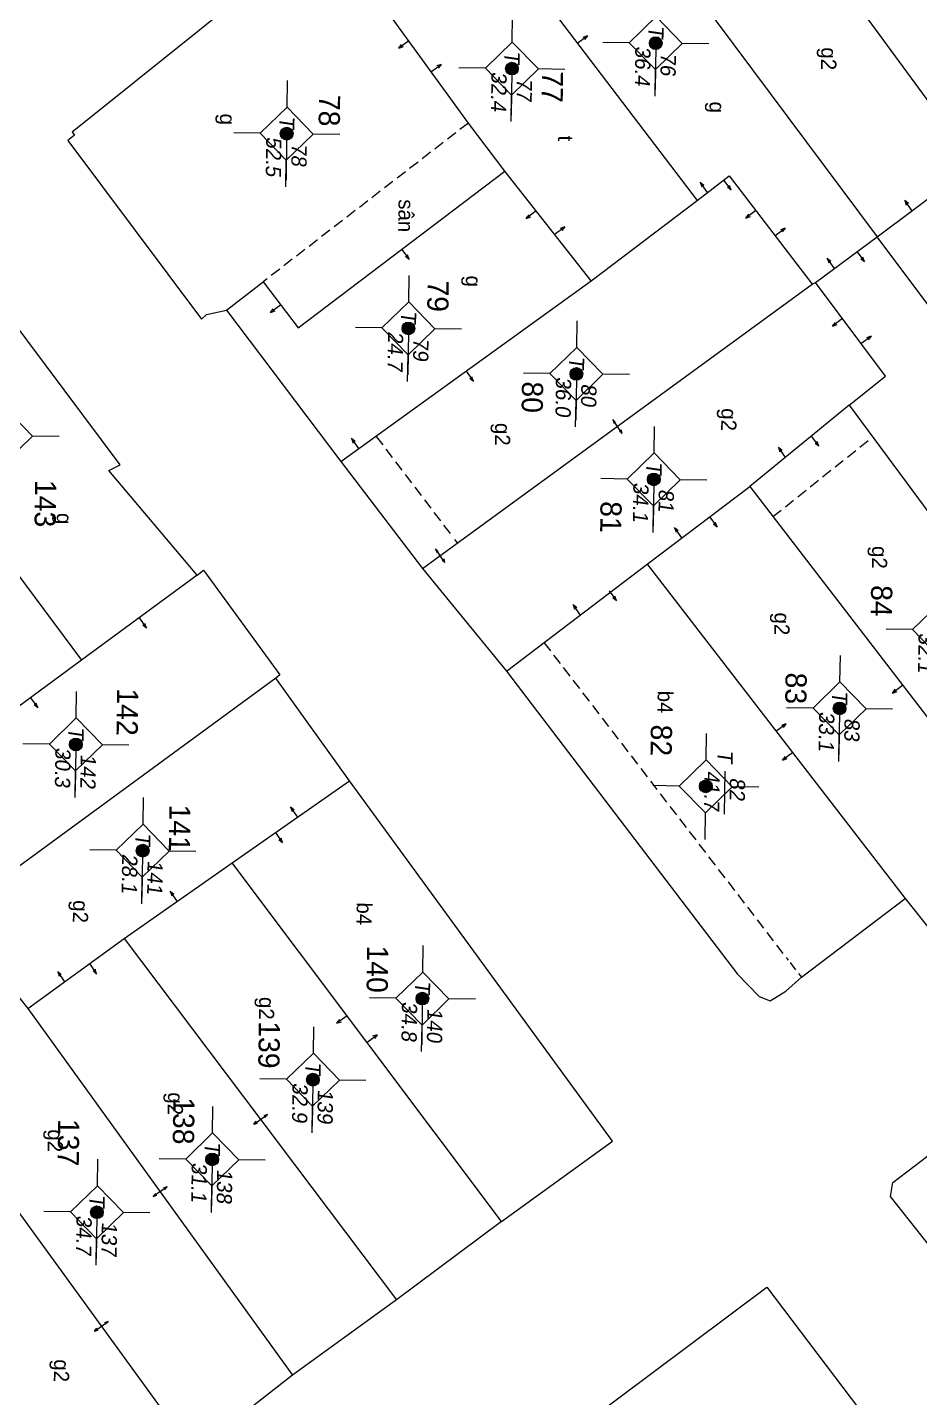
# Model space of a CAD drawing. Extents: x 601689 to 602595, y 1189742 to 1190763.
# Drawn here: x 602166.14 to 602187.18, y 1190266.57 to 1190298.88 of the extents above; entities that cross this region are included whole.
import ezdxf
from ezdxf.enums import TextEntityAlignment as Align

# ---------------------------------------------------------------- set-up
doc = ezdxf.new("R2010")
doc.units = 0
doc.header["$MEASUREMENT"] = 0
doc.linetypes.add('HIDDEN', pattern=[0.375, 0.25, -0.125])
for name, color, linetype in [('10', 250, 'Continuous'), ('11', 7, 'Continuous'), ('13', 7, 'Continuous'), ('14', 7, 'Continuous'), ('15', 7, 'Continuous'), ('16', 7, 'Continuous'), ('53', 7, 'Continuous')]:
    doc.layers.add(name, color=color, linetype=linetype)
doc.styles.add('TXT', font='vnshx.shx')

# ---------------------------------------------------------------- blocks, each defined once
blk = doc.blocks.new('NH3R')
at = {"layer": '16', "color": 7, "linetype": 'Continuous', "lineweight": 0}
for p, q in [((0, 0), (0.297, -0.005)), ((0.297, -0.005), (0.186, 0.031)), ((0.297, -0.005), (0.189, -0.033))]:
    blk.add_line(p, q, dxfattribs=at)
blk = doc.blocks.new('NH3')
at = {"layer": '16', "color": 7, "linetype": 'Continuous', "lineweight": 0}
for p, q in [((-0.199, -0.002), (-0.113, 0.021)), ((0.197, -0.012), (0.107, 0.015)), ((-0.199, -0.002), (0.197, -0.012)), ((-0.199, -0.002), (-0.116, -0.035)), ((0.197, -0.012), (0.104, -0.027))]:
    blk.add_line(p, q, dxfattribs=at)
blk = doc.blocks.new('*M977977977977')
at = {"layer": '13', "color": 3, "linetype": 'Continuous', "lineweight": 0}
blk.add_line((602554.754, 1189852.375), (602555.774, 1189852.375), dxfattribs=at)
at = {"layer": '13', "color": 3, "linetype": 'Continuous', "lineweight": 0, "style": 'TXT', "oblique": 7.6055}
for s, p in [('84', (602554.904, 1189852.675)), ('32.1', (602554.754, 1189852.075))]:
    blk.add_text(s, height=0.36, dxfattribs=at).set_placement(p, align=Align.MIDDLE_LEFT)
blk.add_text('T', height=0.36, dxfattribs=at).set_placement((602554.557, 1189852.375), align=Align.MIDDLE_RIGHT)
blk = doc.blocks.new('*M984984984984')
at = {"layer": '13', "color": 3, "linetype": 'Continuous', "lineweight": 0}
blk.add_line((602556.64, 1189850.057), (602557.66, 1189850.057), dxfattribs=at)
at = {"layer": '13', "color": 3, "linetype": 'Continuous', "lineweight": 0, "style": 'TXT', "oblique": 7.6055}
for s, p in [('83', (602556.79, 1189850.357)), ('33.1', (602556.64, 1189849.757))]:
    blk.add_text(s, height=0.36, dxfattribs=at).set_placement(p, align=Align.MIDDLE_LEFT)
blk.add_text('T', height=0.36, dxfattribs=at).set_placement((602556.443, 1189850.057), align=Align.MIDDLE_RIGHT)
blk = doc.blocks.new('*M991991991991')
at = {"layer": '13', "color": 3, "linetype": 'Continuous', "lineweight": 0}
blk.add_line((602558.523, 1189846.929), (602559.543, 1189846.929), dxfattribs=at)
at = {"layer": '13', "color": 3, "linetype": 'Continuous', "lineweight": 0, "style": 'TXT', "oblique": 7.6055}
blk.add_text('T', height=0.36, dxfattribs=at).set_placement((602558.326, 1189846.929), align=Align.MIDDLE_RIGHT)
for s, p in [('82', (602558.673, 1189847.229)), ('41.7', (602558.523, 1189846.629))]:
    blk.add_text(s, height=0.36, dxfattribs=at).set_placement(p, align=Align.MIDDLE_LEFT)
blk = doc.blocks.new('*M994994994994')
at = {"layer": '13', "color": 3, "linetype": 'Continuous', "lineweight": 0}
blk.add_line((602551.303, 1189845.598), (602552.323, 1189845.598), dxfattribs=at)
at = {"layer": '13', "color": 3, "linetype": 'Continuous', "lineweight": 0, "style": 'TXT', "oblique": 7.6055}
for s, p in [('81', (602551.453, 1189845.898)), ('34.1', (602551.303, 1189845.298))]:
    blk.add_text(s, height=0.36, dxfattribs=at).set_placement(p, align=Align.MIDDLE_LEFT)
blk.add_text('T', height=0.36, dxfattribs=at).set_placement((602551.106, 1189845.598), align=Align.MIDDLE_RIGHT)
blk = doc.blocks.new('*M995995995995')
at = {"layer": '13', "color": 3, "linetype": 'Continuous', "lineweight": 0}
blk.add_line((602541.017, 1189845.495), (602542.037, 1189845.495), dxfattribs=at)
at = {"layer": '13', "color": 3, "linetype": 'Continuous', "lineweight": 0, "style": 'TXT', "oblique": 7.6055}
for s, p in [('76', (602541.167, 1189845.795)), ('36.4', (602541.017, 1189845.195))]:
    blk.add_text(s, height=0.36, dxfattribs=at).set_placement(p, align=Align.MIDDLE_LEFT)
blk.add_text('T', height=0.36, dxfattribs=at).set_placement((602540.82, 1189845.495), align=Align.MIDDLE_RIGHT)
blk = doc.blocks.new('*M999999999999')
at = {"layer": '13', "color": 3, "linetype": 'Continuous', "lineweight": 0}
blk.add_line((602548.842, 1189843.736), (602549.862, 1189843.736), dxfattribs=at)
at = {"layer": '13', "color": 3, "linetype": 'Continuous', "lineweight": 0, "style": 'TXT', "oblique": 7.6055}
for s, p in [('80', (602548.992, 1189844.036)), ('36.0', (602548.842, 1189843.436))]:
    blk.add_text(s, height=0.36, dxfattribs=at).set_placement(p, align=Align.MIDDLE_LEFT)
blk.add_text('T', height=0.36, dxfattribs=at).set_placement((602548.645, 1189843.736), align=Align.MIDDLE_RIGHT)
blk = doc.blocks.new('*M1003100310031003')
at = {"layer": '13', "color": 3, "linetype": 'Continuous', "lineweight": 0}
blk.add_line((602541.667, 1189842.11), (602542.687, 1189842.11), dxfattribs=at)
at = {"layer": '13', "color": 3, "linetype": 'Continuous', "lineweight": 0, "style": 'TXT', "oblique": 7.6055}
for s, p in [('77', (602541.817, 1189842.41)), ('32.4', (602541.667, 1189841.81))]:
    blk.add_text(s, height=0.36, dxfattribs=at).set_placement(p, align=Align.MIDDLE_LEFT)
blk.add_text('T', height=0.36, dxfattribs=at).set_placement((602541.47, 1189842.11), align=Align.MIDDLE_RIGHT)
blk = doc.blocks.new('*M1007100710071007')
at = {"layer": '13', "color": 3, "linetype": 'Continuous', "lineweight": 0}
blk.add_line((602563.622, 1189840.318), (602564.642, 1189840.318), dxfattribs=at)
at = {"layer": '13', "color": 3, "linetype": 'Continuous', "lineweight": 0, "style": 'TXT', "oblique": 7.6055}
for s, p in [('140', (602563.772, 1189840.618)), ('34.8', (602563.622, 1189840.018))]:
    blk.add_text(s, height=0.36, dxfattribs=at).set_placement(p, align=Align.MIDDLE_LEFT)
blk.add_text('T', height=0.36, dxfattribs=at).set_placement((602563.425, 1189840.318), align=Align.MIDDLE_RIGHT)
blk = doc.blocks.new('*M1009100910091009')
at = {"layer": '13', "color": 3, "linetype": 'Continuous', "lineweight": 0}
blk.add_line((602547.826, 1189839.759), (602548.846, 1189839.759), dxfattribs=at)
at = {"layer": '13', "color": 3, "linetype": 'Continuous', "lineweight": 0, "style": 'TXT', "oblique": 7.6055}
for s, p in [('79', (602547.976, 1189840.059)), ('24.7', (602547.826, 1189839.459))]:
    blk.add_text(s, height=0.36, dxfattribs=at).set_placement(p, align=Align.MIDDLE_LEFT)
blk.add_text('T', height=0.36, dxfattribs=at).set_placement((602547.629, 1189839.759), align=Align.MIDDLE_RIGHT)
blk = doc.blocks.new('*M1014101410141014')
at = {"layer": '13', "color": 3, "linetype": 'Continuous', "lineweight": 0}
blk.add_line((602565.572, 1189837.765), (602566.592, 1189837.765), dxfattribs=at)
at = {"layer": '13', "color": 3, "linetype": 'Continuous', "lineweight": 0, "style": 'TXT', "oblique": 7.6055}
for s, p in [('139', (602565.722, 1189838.065)), ('32.9', (602565.572, 1189837.465))]:
    blk.add_text(s, height=0.36, dxfattribs=at).set_placement(p, align=Align.MIDDLE_LEFT)
blk.add_text('T', height=0.36, dxfattribs=at).set_placement((602565.375, 1189837.765), align=Align.MIDDLE_RIGHT)
blk = doc.blocks.new('*M1016101610161016')
at = {"layer": '13', "color": 3, "linetype": 'Continuous', "lineweight": 0}
blk.add_line((602543.278, 1189836.822), (602544.298, 1189836.822), dxfattribs=at)
at = {"layer": '13', "color": 3, "linetype": 'Continuous', "lineweight": 0, "style": 'TXT', "oblique": 7.6055}
for s, p in [('78', (602543.428, 1189837.122)), ('52.5', (602543.278, 1189836.522))]:
    blk.add_text(s, height=0.36, dxfattribs=at).set_placement(p, align=Align.MIDDLE_LEFT)
blk.add_text('T', height=0.36, dxfattribs=at).set_placement((602543.081, 1189836.822), align=Align.MIDDLE_RIGHT)
blk = doc.blocks.new('*M1019101910191019')
at = {"layer": '13', "color": 3, "linetype": 'Continuous', "lineweight": 0}
blk.add_line((602567.488, 1189835.416), (602568.508, 1189835.416), dxfattribs=at)
at = {"layer": '13', "color": 3, "linetype": 'Continuous', "lineweight": 0, "style": 'TXT', "oblique": 7.6055}
for s, p in [('138', (602567.638, 1189835.716)), ('31.1', (602567.488, 1189835.116))]:
    blk.add_text(s, height=0.36, dxfattribs=at).set_placement(p, align=Align.MIDDLE_LEFT)
blk.add_text('T', height=0.36, dxfattribs=at).set_placement((602567.291, 1189835.416), align=Align.MIDDLE_RIGHT)
blk = doc.blocks.new('*M1022102210221022')
at = {"layer": '13', "color": 3, "linetype": 'Continuous', "lineweight": 0}
blk.add_line((602560.231, 1189833.671), (602561.251, 1189833.671), dxfattribs=at)
at = {"layer": '13', "color": 3, "linetype": 'Continuous', "lineweight": 0, "style": 'TXT', "oblique": 7.6055}
blk.add_text('T', height=0.36, dxfattribs=at).set_placement((602560.034, 1189833.671), align=Align.MIDDLE_RIGHT)
for s, p in [('141', (602560.381, 1189833.971)), ('28.1', (602560.231, 1189833.371))]:
    blk.add_text(s, height=0.36, dxfattribs=at).set_placement(p, align=Align.MIDDLE_LEFT)
blk = doc.blocks.new('*M1025102510251025')
at = {"layer": '13', "color": 3, "linetype": 'Continuous', "lineweight": 0}
blk.add_line((602568.771, 1189832.717), (602569.791, 1189832.717), dxfattribs=at)
at = {"layer": '13', "color": 3, "linetype": 'Continuous', "lineweight": 0, "style": 'TXT', "oblique": 7.6055}
for s, p in [('137', (602568.921, 1189833.017)), ('34.7', (602568.771, 1189832.417))]:
    blk.add_text(s, height=0.36, dxfattribs=at).set_placement(p, align=Align.MIDDLE_LEFT)
blk.add_text('T', height=0.36, dxfattribs=at).set_placement((602568.574, 1189832.717), align=Align.MIDDLE_RIGHT)
blk = doc.blocks.new('*M1027102710271027')
at = {"layer": '13', "color": 3, "linetype": 'Continuous', "lineweight": 0}
blk.add_line((602557.75, 1189832.059), (602558.77, 1189832.059), dxfattribs=at)
at = {"layer": '13', "color": 3, "linetype": 'Continuous', "lineweight": 0, "style": 'TXT', "oblique": 7.6055}
blk.add_text('T', height=0.36, dxfattribs=at).set_placement((602557.553, 1189832.059), align=Align.MIDDLE_RIGHT)
for s, p in [('142', (602557.9, 1189832.359)), ('30.3', (602557.75, 1189831.759))]:
    blk.add_text(s, height=0.36, dxfattribs=at).set_placement(p, align=Align.MIDDLE_LEFT)
blk = doc.blocks.new('CENTRD')
at = {"layer": '11', "linetype": 'Continuous', "lineweight": 0}
h = blk.add_hatch(color=2, dxfattribs=at)
edge = h.paths.add_edge_path()
edge.add_arc((0, 0), 0.15, 0, 360)
at = {"layer": '11', "color": 2, "linetype": 'Continuous', "lineweight": 0}
for p, q in [((0, 1.25), (0, 0.625)), ((0, 0.625), (-0.625, 0)), ((0.625, 0), (0, 0.625)), ((-0.625, 0), (-1.25, 0)), ((-0.625, 0), (0, -0.625)), ((0, -0.625), (0.625, 0)), ((1.25, 0), (0.625, 0)), ((0, -0.625), (0, -1.25))]:
    blk.add_line(p, q, dxfattribs=at)
blk.add_circle((0, 0), 0.15, dxfattribs=at)

msp = doc.modelspace()

# ---------------------------------------------------------------- linework, layer by layer
at = {"layer": '10', "color": 7, "linetype": 'Continuous', "lineweight": 0}
for p, q in [((602180.536, 1190306.525), (602188.468, 1190295.646)), ((602178.092, 1190304.779), (602186.184, 1190293.937)), ((602175.737, 1190302.931), (602181.936, 1190294.796)), ((602186.184, 1190293.937), (602188.468, 1190295.646)), ((602179.439, 1190292.9), (602177.404, 1190295.488)), ((602179.439, 1190292.9), (602181.936, 1190294.796)), ((602184.729, 1190292.857), (602186.184, 1190293.937)), ((602194.492, 1190282.832), (602186.184, 1190293.937)), ((602173.53, 1190288.64), (602179.439, 1190292.9)), ((602175.456, 1190286.114), (602184.648, 1190292.818)), ((602184.648, 1190292.818), (602184.729, 1190292.857)), ((602161.132, 1190292.391), (602167.416, 1190283.954)), ((602170.839, 1190292.208), (602173.53, 1190288.64)), ((602185.519, 1190289.966), (602183.183, 1190288.048)), ((602185.519, 1190289.966), (602192.098, 1190281.075)), ((602173.53, 1190288.64), (602175.456, 1190286.114)), ((602180.758, 1190286.221), (602183.183, 1190288.048)), ((602183.183, 1190288.048), (602189.835, 1190279.387)), ((602177.443, 1190283.697), (602180.758, 1190286.221)), ((602180.758, 1190286.221), (602186.84, 1190278.337)), ((602170.144, 1190285.957), (602167.416, 1190283.954)), ((602175.456, 1190286.114), (602177.443, 1190283.697)), ((602167.416, 1190283.954), (602165.002, 1190282.177)), ((602172, 1190283.531), (602163.98, 1190277.661)), ((602173.737, 1190281.107), (602172, 1190283.531)), ((602170.971, 1190279.175), (602173.737, 1190281.107)), ((602168.427, 1190277.39), (602170.971, 1190279.175)), ((602177.325, 1190270.717), (602170.971, 1190279.175)), ((602166.153, 1190275.741), (602168.427, 1190277.39)), ((602168.427, 1190277.39), (602174.849, 1190268.871)), ((602166.153, 1190275.741), (602172.395, 1190267.094)), ((602163.169, 1190274.732), (602170.05, 1190265.277)), ((602177.325, 1190270.717), (602174.849, 1190268.871)), ((602174.849, 1190268.871), (602172.395, 1190267.094)), ((602172.395, 1190267.094), (602170.05, 1190265.277))]:
    msp.add_line(p, q, dxfattribs=at)
for points in [[(602173.203, 1190301.225), (602167.197, 1190296.408), (602167.255, 1190296.337), (602167.094, 1190296.21), (602170.247, 1190291.995), (602170.368, 1190292.104), (602170.839, 1190292.208)], [(602177.404, 1190295.488), (602176.541, 1190296.619), (602173.203, 1190301.225)], [(602170.839, 1190292.208), (602171.699, 1190292.875), (602172.524, 1190291.794), (602177.404, 1190295.488)], [(602181.936, 1190294.796), (602182.693, 1190295.375), (602184.648, 1190292.818)], [(602170.144, 1190285.957), (602168.058, 1190288.426), (602168.33, 1190288.562), (602163.939, 1190294.422), (602161.132, 1190292.391)], [(602185.519, 1190289.966), (602186.379, 1190290.654), (602184.729, 1190292.857)], [(602170.144, 1190285.957), (602170.295, 1190286.075), (602172.091, 1190283.61), (602172, 1190283.531)], [(602177.443, 1190283.697), (602182.885, 1190276.551), (602183.398, 1190276.025), (602183.657, 1190275.921), (602184.03, 1190276.155), (602184.394, 1190276.481), (602186.84, 1190278.337)], [(602177.325, 1190270.717), (602179.941, 1190272.611), (602173.737, 1190281.107)], [(602186.84, 1190278.337), (602187.498, 1190277.518), (602189.835, 1190279.387)], [(602189.334, 1190267.723), (602186.493, 1190271.311), (602186.548, 1190271.64), (602193.652, 1190277.044), (602193.844, 1190277.181), (602194.041, 1190276.968), (602196.679, 1190273.183)], [(602165.138, 1190276.095), (602165.603, 1190276.438), (602166.153, 1190275.741)], [(602176.414, 1190263.31), (602176.266, 1190263.512), (602176.499, 1190263.729), (602176.441, 1190263.839), (602183.584, 1190269.171), (602186.158, 1190265.765)]]:
    msp.add_lwpolyline(points, dxfattribs=at)
at = {"layer": '14', "color": 6, "linetype": 'HIDDEN', "lineweight": 0}
for p, q in [((602176.541, 1190296.619), (602171.699, 1190292.875)), ((602174.369, 1190289.229), (602176.136, 1190286.904)), ((602183.724, 1190287.34), (602186.059, 1190289.208)), ((602176.216, 1190286.803), (602176.285, 1190286.712)), ((602178.322, 1190284.374), (602184.08, 1190276.885)), ((602184.129, 1190276.824), (602184.256, 1190276.652)), ((602184.325, 1190276.571), (602184.394, 1190276.481))]:
    msp.add_line(p, q, dxfattribs=at)

# ---------------------------------------------------------------- block references
at = {"layer": '11', "color": 2, "linetype": 'Continuous', "lineweight": 0, "rotation": 269.1680420500809}
for p in [(602180.961, 1190298.504), (602177.567, 1190297.904), (602172.256, 1190296.37), (602175.127, 1190291.779), (602179.089, 1190290.706), (602165.638, 1190289.247), (602180.915, 1190288.218), (602187.641, 1190284.669), (602185.296, 1190282.817), (602167.284, 1190281.968), (602182.141, 1190280.979), (602168.86, 1190279.464), (602175.457, 1190275.977), (602172.876, 1190274.064), (602170.499, 1190272.183), (602167.782, 1190270.939)]:
    msp.add_blockref('CENTRD', p, dxfattribs=at)
at = {"layer": '13', "color": 3, "linetype": 'Continuous', "lineweight": 0, "rotation": 269.1680420500809}
for name, p in [('*M995995995995', (-578790.27, 1810052.359)), ('*M1003100310031003', (-578790.27, 1810052.359)), ('*M1016101610161016', (-578790.27, 1810052.359)), ('*M1009100910091009', (-578790.27, 1810052.359)), ('*M999999999999', (-578790.27, 1810052.359)), ('*M994994994994', (-578790.27, 1810052.359)), ('*M977977977977', (-578790.27, 1810052.359)), ('*M984984984984', (-578790.27, 1810052.359)), ('*M1027102710271027', (-578790.27, 1810052.359)), ('*M991991991991', (-578789.818, 1810052.796)), ('*M1022102210221022', (-578790.27, 1810052.359)), ('*M1007100710071007', (-578790.27, 1810052.359)), ('*M1014101410141014', (-578790.27, 1810052.359)), ('*M1019101910191019', (-578790.27, 1810052.359)), ('*M1025102510251025', (-578790.27, 1810052.359))]:
    msp.add_blockref(name, p, dxfattribs=at)
at = {"layer": '16', "color": 7, "linetype": 'Continuous', "lineweight": 0}
for name, p, rotation in [('NH3R', (602175.137, 1190298.559), 217.4345859718259), ('NH3R', (602182.562, 1190295.277), 307.225946359976), ('NH3R', (602178.142, 1190294.548), 217.4345859718259), ('NH3R', (602183.322, 1190294.557), 217.4345859718259), ('NH3R', (602174.969, 1190293.641), 307.111518491972), ('NH3R', (602185.709, 1190293.584), 307.225946359976), ('NH3R', (602172.111, 1190292.33), 217.3490802132005), ('NH3R', (602185.368, 1190292.008), 217.4345859718259), ('NH3R', (602176.49, 1190290.77), 305.78794293366), ('NH3R', (602184.629, 1190289.238), 307.225946359976), ('NH3R', (602182.233, 1190287.331), 307.225946359976), ('NH3R', (602179.859, 1190285.593), 307.225946359976), ('NH3R', (602168.779, 1190284.955), 306.2842012274098), ('NH3R', (602186.779, 1190283.358), 217.530506945374), ('NH3R', (602166.214, 1190283.071), 306.35085011204), ('NH3R', (602184.187, 1190281.774), 217.530506945374), ('NH3R', (602174.153, 1190274.951), 36.92195232396764), ('NH3', (602169.274, 1190271.418), 215.817505288709), ('NH3', (602167.881, 1190268.257), 36.04701105625038)]:
    msp.add_blockref(name, p, dxfattribs=dict(at, rotation=rotation))
for name, p, xscale, yscale, rotation in [('NH3R', (602179.106, 1190298.504), 0.9999984454427512, 0.9999984454427512, 36.54066037681407), ('NH3R', (602175.657, 1190297.831), 0.9999984454427512, 0.9999984454427512, 36.54066037681407), ('NH3R', (602182.178, 1190294.982), 0.9999985585798018, 0.9999985585798018, 126.1321753005299), ('NH3R', (602187.003, 1190294.556), 0.9999985585798018, 0.9999985585798018, 126.1321753005299), ('NH3R', (602178.575, 1190294.002), 0.9999984454427512, 0.9999984454427512, 36.54066037681407), ('NH3R', (602183.774, 1190293.97), 0.9999984454427512, 0.9999984454427512, 36.54066037681407), ('NH3R', (602185.174, 1190293.191), 0.9999985585798018, 0.9999985585798018, 126.1321753005299), ('NH3R', (602185.799, 1190291.422), 0.9999984454427512, 0.9999984454427512, 36.54066037681407), ('NH3', (602180.052, 1190289.461), 0.999997847296114, 0.999997847296114, 126.1028267568181), ('NH3R', (602173.955, 1190288.944), 0.9999985585798018, 0.9999985585798018, 126.1321753005299), ('NH3R', (602184.023, 1190288.737), 0.9999985585798018, 0.9999985585798018, 126.1321753005299), ('NH3R', (602181.576, 1190286.84), 0.9999985585798018, 0.9999985585798018, 126.1321753005299), ('NH3', (602175.87, 1190286.418), 0.999997847296114, 0.999997847296114, 126.1028267568181), ('NH3R', (602179.181, 1190285.023), 0.9999985585798018, 0.9999985585798018, 126.1321753005299), ('NH3R', (602183.794, 1190282.28), 1.000001636943502, 1.000001636943502, 37.65338683772208), ('NH3R', (602172.516, 1190280.254), 1.000002077531418, 1.000002077531418, 124.9286587691643), ('NH3R', (602171.99, 1190279.891), 0.9999983858438608, 0.9999983858438608, 305.0541807788071), ('NH3R', (602169.678, 1190278.263), 1.000002077531418, 1.000002077531418, 124.9286587691643), ('NH3R', (602167.608, 1190276.801), 0.9999983858438608, 0.9999983858438608, 305.0541807788071), ('NH3R', (602167.022, 1190276.369), 1.000002077531418, 1.000002077531418, 124.9286587691643), ('NH3R', (602173.682, 1190275.568), 1.000002525610983, 1.000002525610983, 217.0261775118474), ('NH3', (602171.638, 1190273.135), 1.000002525610983, 1.000002525610983, 37.02617751184746)]:
    msp.add_blockref(name, p, dxfattribs=dict(at, xscale=xscale, yscale=yscale, rotation=rotation))

# ---------------------------------------------------------------- texts
at = {"layer": '15', "color": 7, "linetype": 'Continuous', "lineweight": 0, "style": 'TXT'}
for s, p in [('g2', (602184.862, 1190298.139)), ('g', (602170.681, 1190296.711)), ('g', (602182.226, 1190296.994)), ('t', (602178.656, 1190296.261)), ('s%%169n', (602174.89, 1190294.437)), ('g', (602176.48, 1190292.892)), ('g2', (602182.505, 1190289.63)), ('g2', (602177.169, 1190289.283)), ('g', (602166.832, 1190287.294)), ('g2', (602186.06, 1190286.381)), ('g2', (602183.758, 1190284.813)), ('b4', (602181.003, 1190282.97)), ('g2', (602167.215, 1190278.03)), ('b4', (602173.905, 1190277.978)), ('g2', (602171.603, 1190275.749)), ('g2', (602169.452, 1190273.499)), ('g2', (602166.62, 1190272.627)), ('g2', (602166.767, 1190267.205))]:
    msp.add_text(s, height=0.36, rotation=269.2144, dxfattribs=at).set_placement(p, align=Align.CENTER)
at = {"layer": '53', "color": 200, "linetype": 'Continuous', "lineweight": 0, "style": 'TXT'}
for s, p in [('77', (602178.527, 1190297.842)), ('78', (602173.269, 1190297.284)), ('79', (602175.83, 1190292.91)), ('80', (602178.056, 1190290.528)), ('143', (602166.574, 1190288.205)), ('81', (602179.908, 1190287.703)), ('84', (602186.291, 1190285.725)), ('83', (602184.273, 1190283.663)), ('142', (602168.507, 1190283.289)), ('82', (602181.096, 1190282.436)), ('141', (602169.74, 1190280.552)), ('140', (602174.404, 1190277.228)), ('139', (602171.85, 1190275.442)), ('138', (602169.835, 1190273.651)), ('137', (602167.118, 1190273.138))]:
    msp.add_text(s, height=0.5, rotation=269.2144, dxfattribs=at).set_placement(p, align=Align.MIDDLE_LEFT)

doc.saveas('drawing.dxf')
